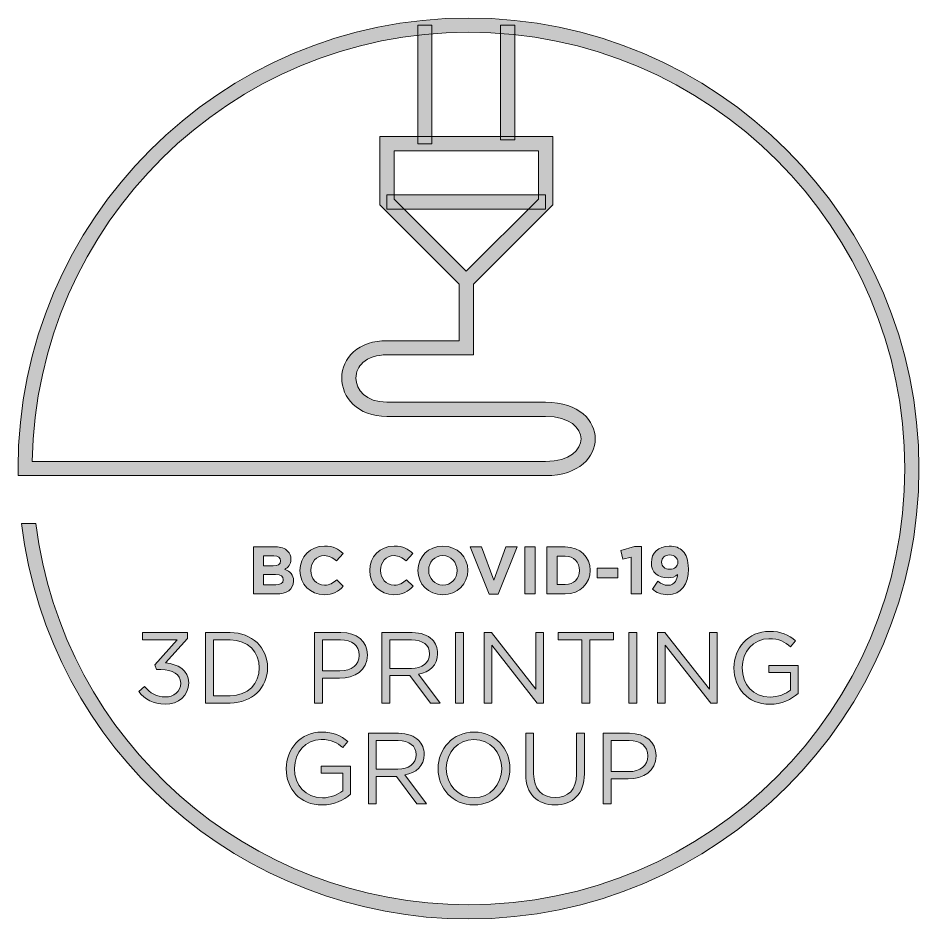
# Model space of a CAD drawing. Extents: x 15 to 118, y -185 to -16.
# Drawn here: x 15.1 to 83.9, y -184.9 to -116.1 of the extents above; entities that cross this region are included whole.
import ezdxf

# ---------------------------------------------------------------- set-up
doc = ezdxf.new("R2010")
doc.units = 0
doc.header["$MEASUREMENT"] = 0
doc.layers.add('Layer 1', color=7, linetype='Continuous')

# ---------------------------------------------------------------- blocks, each defined once
blk = doc.blocks.new('block 10')
at = {"layer": 'Layer 1', "true_color": 0x0e568c}
h = blk.add_hatch(color=146, dxfattribs=at)
h.dxf.hatch_style = 2
edge = h.paths.add_edge_path()
edge.add_spline(control_points=[(33.095, -156.486), (33.095, -156.486), (34.76, -156.486), (34.76, -156.486), (35.17, -156.486), (35.493, -156.598), (35.697, -156.803), (35.861, -156.967), (35.943, -157.167), (35.943, -157.412), (35.943, -157.412), (35.943, -157.423), (35.943, -157.423), (35.943, -157.828), (35.728, -158.053), (35.472, -158.197), (35.887, -158.355), (36.143, -158.596), (36.143, -159.078), (36.143, -159.078), (36.143, -159.088), (36.143, -159.088), (36.143, -159.744), (35.611, -160.072), (34.801, -160.072), (34.801, -160.072), (33.095, -160.072), (33.095, -160.072), (33.095, -160.072), (33.095, -156.486), (33.095, -156.486)], knot_values=[0, 0, 0, 0, 1, 1, 1, 2, 2, 2, 3, 3, 3, 4, 4, 4, 5, 5, 5, 6, 6, 6, 7, 7, 7, 8, 8, 8, 9, 9, 9, 10, 10, 10, 10], degree=3, periodic=1)
edge = h.paths.add_edge_path()
edge.add_spline(control_points=[(35.16, -157.546), (35.16, -157.31), (34.975, -157.177), (34.642, -157.177), (34.642, -157.177), (33.863, -157.177), (33.863, -157.177), (33.863, -157.177), (33.863, -157.936), (33.863, -157.936), (33.863, -157.936), (34.591, -157.936), (34.591, -157.936), (34.939, -157.936), (35.16, -157.822), (35.16, -157.556), (35.16, -157.556), (35.16, -157.546), (35.16, -157.546)], knot_values=[0, 0, 0, 0, 1, 1, 1, 2, 2, 2, 3, 3, 3, 4, 4, 4, 5, 5, 5, 6, 6, 6, 6], degree=3, periodic=1)
edge = h.paths.add_edge_path()
edge.add_spline(control_points=[(34.775, -158.591), (34.775, -158.591), (33.863, -158.591), (33.863, -158.591), (33.863, -158.591), (33.863, -159.38), (33.863, -159.38), (33.863, -159.38), (34.801, -159.38), (34.801, -159.38), (35.149, -159.38), (35.359, -159.257), (35.359, -158.991), (35.359, -158.991), (35.359, -158.981), (35.359, -158.981), (35.359, -158.74), (35.18, -158.591), (34.775, -158.591)], knot_values=[0, 0, 0, 0, 1, 1, 1, 2, 2, 2, 3, 3, 3, 4, 4, 4, 5, 5, 5, 6, 6, 6, 6], degree=3, periodic=1)
h = blk.add_hatch(color=146, dxfattribs=at)
h.dxf.hatch_style = 2
edge = h.paths.add_edge_path()
edge.add_spline(control_points=[(36.637, -158.289), (36.637, -158.289), (36.637, -158.278), (36.637, -158.278), (36.637, -157.259), (37.405, -156.424), (38.507, -156.424), (39.183, -156.424), (39.588, -156.65), (39.921, -156.978), (39.921, -156.978), (39.419, -157.556), (39.419, -157.556), (39.142, -157.305), (38.861, -157.152), (38.502, -157.152), (37.897, -157.152), (37.462, -157.653), (37.462, -158.268), (37.462, -158.268), (37.462, -158.278), (37.462, -158.278), (37.462, -158.894), (37.887, -159.405), (38.502, -159.405), (38.912, -159.405), (39.163, -159.241), (39.444, -158.986), (39.444, -158.986), (39.946, -159.493), (39.946, -159.493), (39.578, -159.887), (39.168, -160.133), (38.476, -160.133), (37.421, -160.133), (36.637, -159.318), (36.637, -158.289)], knot_values=[0, 0, 0, 0, 1, 1, 1, 2, 2, 2, 3, 3, 3, 4, 4, 4, 5, 5, 5, 6, 6, 6, 7, 7, 7, 8, 8, 8, 9, 9, 9, 10, 10, 10, 11, 11, 11, 12, 12, 12, 12], degree=3, periodic=1)
h = blk.add_hatch(color=146, dxfattribs=at)
h.dxf.hatch_style = 2
edge = h.paths.add_edge_path()
edge.add_spline(control_points=[(41.958, -158.289), (41.958, -158.289), (41.958, -158.278), (41.958, -158.278), (41.958, -157.259), (42.726, -156.424), (43.828, -156.424), (44.504, -156.424), (44.908, -156.65), (45.241, -156.978), (45.241, -156.978), (44.74, -157.556), (44.74, -157.556), (44.463, -157.305), (44.181, -157.152), (43.822, -157.152), (43.218, -157.152), (42.782, -157.653), (42.782, -158.268), (42.782, -158.268), (42.782, -158.278), (42.782, -158.278), (42.782, -158.894), (43.207, -159.405), (43.822, -159.405), (44.232, -159.405), (44.483, -159.241), (44.765, -158.986), (44.765, -158.986), (45.267, -159.493), (45.267, -159.493), (44.898, -159.887), (44.488, -160.133), (43.797, -160.133), (42.741, -160.133), (41.958, -159.318), (41.958, -158.289)], knot_values=[0, 0, 0, 0, 1, 1, 1, 2, 2, 2, 3, 3, 3, 4, 4, 4, 5, 5, 5, 6, 6, 6, 7, 7, 7, 8, 8, 8, 9, 9, 9, 10, 10, 10, 11, 11, 11, 12, 12, 12, 12], degree=3, periodic=1)
h = blk.add_hatch(color=146, dxfattribs=at)
h.dxf.hatch_style = 2
edge = h.paths.add_edge_path()
edge.add_spline(control_points=[(45.638, -158.289), (45.638, -158.289), (45.638, -158.278), (45.638, -158.278), (45.638, -157.259), (46.442, -156.424), (47.549, -156.424), (48.656, -156.424), (49.45, -157.249), (49.45, -158.268), (49.45, -158.268), (49.45, -158.278), (49.45, -158.278), (49.45, -159.298), (48.645, -160.133), (47.539, -160.133), (46.432, -160.133), (45.638, -159.308), (45.638, -158.289)], knot_values=[0, 0, 0, 0, 1, 1, 1, 2, 2, 2, 3, 3, 3, 4, 4, 4, 5, 5, 5, 6, 6, 6, 6], degree=3, periodic=1)
edge = h.paths.add_edge_path()
edge.add_spline(control_points=[(48.625, -158.289), (48.625, -158.289), (48.625, -158.278), (48.625, -158.278), (48.625, -157.664), (48.174, -157.152), (47.539, -157.152), (46.903, -157.152), (46.463, -157.653), (46.463, -158.268), (46.463, -158.268), (46.463, -158.278), (46.463, -158.278), (46.463, -158.894), (46.914, -159.405), (47.549, -159.405), (48.184, -159.405), (48.625, -158.904), (48.625, -158.289)], knot_values=[0, 0, 0, 0, 1, 1, 1, 2, 2, 2, 3, 3, 3, 4, 4, 4, 5, 5, 5, 6, 6, 6, 6], degree=3, periodic=1)
h = blk.add_hatch(color=146, dxfattribs=at)
h.dxf.hatch_style = 2
h.paths.add_polyline_path([(49.616, -156.486), (50.487, -156.486), (51.424, -159.011), (52.362, -156.486), (53.212, -156.486), (51.762, -160.097), (51.066, -160.097)])
h = blk.add_hatch(color=146, dxfattribs=at)
h.dxf.hatch_style = 2
h.paths.add_polyline_path([(53.803, -156.486), (54.592, -156.486), (54.592, -160.072), (53.803, -160.072)])
h = blk.add_hatch(color=146, dxfattribs=at)
h.dxf.hatch_style = 2
edge = h.paths.add_edge_path()
edge.add_spline(control_points=[(55.49, -156.486), (55.49, -156.486), (56.889, -156.486), (56.889, -156.486), (58.015, -156.486), (58.794, -157.259), (58.794, -158.268), (58.794, -158.268), (58.794, -158.278), (58.794, -158.278), (58.794, -159.288), (58.015, -160.072), (56.889, -160.072), (56.889, -160.072), (55.49, -160.072), (55.49, -160.072), (55.49, -160.072), (55.49, -156.486), (55.49, -156.486)], knot_values=[0, 0, 0, 0, 1, 1, 1, 2, 2, 2, 3, 3, 3, 4, 4, 4, 5, 5, 5, 6, 6, 6, 6], degree=3, periodic=1)
edge = h.paths.add_edge_path()
edge.add_spline(control_points=[(56.279, -157.198), (56.279, -157.198), (56.279, -159.36), (56.279, -159.36), (56.279, -159.36), (56.889, -159.36), (56.889, -159.36), (57.534, -159.36), (57.97, -158.924), (57.97, -158.289), (57.97, -158.289), (57.97, -158.278), (57.97, -158.278), (57.97, -157.643), (57.534, -157.198), (56.889, -157.198), (56.889, -157.198), (56.279, -157.198), (56.279, -157.198)], knot_values=[0, 0, 0, 0, 1, 1, 1, 2, 2, 2, 3, 3, 3, 4, 4, 4, 5, 5, 5, 6, 6, 6, 6], degree=3, periodic=1)
h = blk.add_hatch(color=146, dxfattribs=at)
h.dxf.hatch_style = 2
h.paths.add_polyline_path([(61.918, -157.259), (61.292, -157.412), (61.128, -156.767), (62.158, -156.46), (62.696, -156.46), (62.696, -160.072), (61.918, -160.072)])
h = blk.add_hatch(color=146, dxfattribs=at)
h.dxf.hatch_style = 2
edge = h.paths.add_edge_path()
edge.add_spline(control_points=[(65.464, -158.601), (65.28, -158.755), (65.044, -158.847), (64.736, -158.847), (63.958, -158.847), (63.456, -158.417), (63.456, -157.69), (63.456, -157.69), (63.456, -157.679), (63.456, -157.679), (63.456, -156.957), (64.014, -156.424), (64.823, -156.424), (65.305, -156.424), (65.587, -156.542), (65.858, -156.814), (66.115, -157.07), (66.284, -157.459), (66.284, -158.166), (66.284, -158.166), (66.284, -158.176), (66.284, -158.176), (66.284, -159.339), (65.735, -160.133), (64.716, -160.133), (64.193, -160.133), (63.84, -159.959), (63.538, -159.708), (63.538, -159.708), (63.952, -159.109), (63.952, -159.109), (64.214, -159.318), (64.434, -159.416), (64.736, -159.416), (65.28, -159.416), (65.433, -158.909), (65.464, -158.601)], knot_values=[0, 0, 0, 0, 1, 1, 1, 2, 2, 2, 3, 3, 3, 4, 4, 4, 5, 5, 5, 6, 6, 6, 7, 7, 7, 8, 8, 8, 9, 9, 9, 10, 10, 10, 11, 11, 11, 12, 12, 12, 12], degree=3, periodic=1)
edge = h.paths.add_edge_path()
edge.add_spline(control_points=[(65.479, -157.658), (65.479, -157.658), (65.479, -157.648), (65.479, -157.648), (65.479, -157.331), (65.244, -157.1), (64.849, -157.1), (64.46, -157.1), (64.239, -157.326), (64.239, -157.643), (64.239, -157.643), (64.239, -157.653), (64.239, -157.653), (64.239, -157.971), (64.475, -158.192), (64.864, -158.192), (65.254, -158.192), (65.479, -157.966), (65.479, -157.658)], knot_values=[0, 0, 0, 0, 1, 1, 1, 2, 2, 2, 3, 3, 3, 4, 4, 4, 5, 5, 5, 6, 6, 6, 6], degree=3, periodic=1)
h = blk.add_hatch(color=146, dxfattribs=at)
h.dxf.hatch_style = 2
h.paths.add_polyline_path([(59.324, -158.11), (60.902, -158.11), (60.902, -158.857), (59.324, -158.857)])
at = {"layer": 'Layer 1', "lineweight": 0}
for points in [[(49.616, -156.486), (50.487, -156.486), (51.424, -159.011), (52.362, -156.486), (53.212, -156.486), (51.762, -160.097), (51.066, -160.097), (49.616, -156.486)], [(53.803, -156.486), (54.592, -156.486), (54.592, -160.072), (53.803, -160.072), (53.803, -156.486)], [(61.918, -157.259), (61.292, -157.412), (61.128, -156.767), (62.158, -156.46), (62.696, -156.46), (62.696, -160.072), (61.918, -160.072), (61.918, -157.259)], [(59.324, -158.11), (60.902, -158.11), (60.902, -158.857), (59.324, -158.857), (59.324, -158.11)]]:
    blk.add_lwpolyline(points, dxfattribs=at)
for points, knots in [([(33.095, -156.486), (33.095, -156.486), (34.76, -156.486), (34.76, -156.486), (35.17, -156.486), (35.493, -156.598), (35.697, -156.803), (35.861, -156.967), (35.943, -157.167), (35.943, -157.412), (35.943, -157.412), (35.943, -157.423), (35.943, -157.423), (35.943, -157.828), (35.728, -158.053), (35.472, -158.197), (35.887, -158.355), (36.143, -158.596), (36.143, -159.078), (36.143, -159.078), (36.143, -159.088), (36.143, -159.088), (36.143, -159.744), (35.611, -160.072), (34.801, -160.072), (34.801, -160.072), (33.095, -160.072), (33.095, -160.072), (33.095, -160.072), (33.095, -156.486), (33.095, -156.486)], [0, 0, 0, 0, 1, 1, 1, 2, 2, 2, 3, 3, 3, 4, 4, 4, 5, 5, 5, 6, 6, 6, 7, 7, 7, 8, 8, 8, 9, 9, 9, 10, 10, 10, 10]), ([(36.637, -158.289), (36.637, -158.289), (36.637, -158.278), (36.637, -158.278), (36.637, -157.259), (37.405, -156.424), (38.507, -156.424), (39.183, -156.424), (39.588, -156.65), (39.921, -156.978), (39.921, -156.978), (39.419, -157.556), (39.419, -157.556), (39.142, -157.305), (38.861, -157.152), (38.502, -157.152), (37.897, -157.152), (37.462, -157.653), (37.462, -158.268), (37.462, -158.268), (37.462, -158.278), (37.462, -158.278), (37.462, -158.894), (37.887, -159.405), (38.502, -159.405), (38.912, -159.405), (39.163, -159.241), (39.444, -158.986), (39.444, -158.986), (39.946, -159.493), (39.946, -159.493), (39.578, -159.887), (39.168, -160.133), (38.476, -160.133), (37.421, -160.133), (36.637, -159.318), (36.637, -158.289)], [0, 0, 0, 0, 1, 1, 1, 2, 2, 2, 3, 3, 3, 4, 4, 4, 5, 5, 5, 6, 6, 6, 7, 7, 7, 8, 8, 8, 9, 9, 9, 10, 10, 10, 11, 11, 11, 12, 12, 12, 12]), ([(41.958, -158.289), (41.958, -158.289), (41.958, -158.278), (41.958, -158.278), (41.958, -157.259), (42.726, -156.424), (43.828, -156.424), (44.504, -156.424), (44.908, -156.65), (45.241, -156.978), (45.241, -156.978), (44.74, -157.556), (44.74, -157.556), (44.463, -157.305), (44.181, -157.152), (43.822, -157.152), (43.218, -157.152), (42.782, -157.653), (42.782, -158.268), (42.782, -158.268), (42.782, -158.278), (42.782, -158.278), (42.782, -158.894), (43.207, -159.405), (43.822, -159.405), (44.232, -159.405), (44.483, -159.241), (44.765, -158.986), (44.765, -158.986), (45.267, -159.493), (45.267, -159.493), (44.898, -159.887), (44.488, -160.133), (43.797, -160.133), (42.741, -160.133), (41.958, -159.318), (41.958, -158.289)], [0, 0, 0, 0, 1, 1, 1, 2, 2, 2, 3, 3, 3, 4, 4, 4, 5, 5, 5, 6, 6, 6, 7, 7, 7, 8, 8, 8, 9, 9, 9, 10, 10, 10, 11, 11, 11, 12, 12, 12, 12]), ([(45.638, -158.289), (45.638, -158.289), (45.638, -158.278), (45.638, -158.278), (45.638, -157.259), (46.442, -156.424), (47.549, -156.424), (48.656, -156.424), (49.45, -157.249), (49.45, -158.268), (49.45, -158.268), (49.45, -158.278), (49.45, -158.278), (49.45, -159.298), (48.645, -160.133), (47.539, -160.133), (46.432, -160.133), (45.638, -159.308), (45.638, -158.289)], [0, 0, 0, 0, 1, 1, 1, 2, 2, 2, 3, 3, 3, 4, 4, 4, 5, 5, 5, 6, 6, 6, 6]), ([(55.49, -156.486), (55.49, -156.486), (56.889, -156.486), (56.889, -156.486), (58.015, -156.486), (58.794, -157.259), (58.794, -158.268), (58.794, -158.268), (58.794, -158.278), (58.794, -158.278), (58.794, -159.288), (58.015, -160.072), (56.889, -160.072), (56.889, -160.072), (55.49, -160.072), (55.49, -160.072), (55.49, -160.072), (55.49, -156.486), (55.49, -156.486)], [0, 0, 0, 0, 1, 1, 1, 2, 2, 2, 3, 3, 3, 4, 4, 4, 5, 5, 5, 6, 6, 6, 6]), ([(65.464, -158.601), (65.28, -158.755), (65.044, -158.847), (64.736, -158.847), (63.958, -158.847), (63.456, -158.417), (63.456, -157.69), (63.456, -157.69), (63.456, -157.679), (63.456, -157.679), (63.456, -156.957), (64.014, -156.424), (64.823, -156.424), (65.305, -156.424), (65.587, -156.542), (65.858, -156.814), (66.115, -157.07), (66.284, -157.459), (66.284, -158.166), (66.284, -158.166), (66.284, -158.176), (66.284, -158.176), (66.284, -159.339), (65.735, -160.133), (64.716, -160.133), (64.193, -160.133), (63.84, -159.959), (63.538, -159.708), (63.538, -159.708), (63.952, -159.109), (63.952, -159.109), (64.214, -159.318), (64.434, -159.416), (64.736, -159.416), (65.28, -159.416), (65.433, -158.909), (65.464, -158.601)], [0, 0, 0, 0, 1, 1, 1, 2, 2, 2, 3, 3, 3, 4, 4, 4, 5, 5, 5, 6, 6, 6, 7, 7, 7, 8, 8, 8, 9, 9, 9, 10, 10, 10, 11, 11, 11, 12, 12, 12, 12]), ([(35.16, -157.546), (35.16, -157.31), (34.975, -157.177), (34.642, -157.177), (34.642, -157.177), (33.863, -157.177), (33.863, -157.177), (33.863, -157.177), (33.863, -157.936), (33.863, -157.936), (33.863, -157.936), (34.591, -157.936), (34.591, -157.936), (34.939, -157.936), (35.16, -157.822), (35.16, -157.556), (35.16, -157.556), (35.16, -157.546), (35.16, -157.546)], [0, 0, 0, 0, 1, 1, 1, 2, 2, 2, 3, 3, 3, 4, 4, 4, 5, 5, 5, 6, 6, 6, 6]), ([(48.625, -158.289), (48.625, -158.289), (48.625, -158.278), (48.625, -158.278), (48.625, -157.664), (48.174, -157.152), (47.539, -157.152), (46.903, -157.152), (46.463, -157.653), (46.463, -158.268), (46.463, -158.268), (46.463, -158.278), (46.463, -158.278), (46.463, -158.894), (46.914, -159.405), (47.549, -159.405), (48.184, -159.405), (48.625, -158.904), (48.625, -158.289)], [0, 0, 0, 0, 1, 1, 1, 2, 2, 2, 3, 3, 3, 4, 4, 4, 5, 5, 5, 6, 6, 6, 6]), ([(56.279, -157.198), (56.279, -157.198), (56.279, -159.36), (56.279, -159.36), (56.279, -159.36), (56.889, -159.36), (56.889, -159.36), (57.534, -159.36), (57.97, -158.924), (57.97, -158.289), (57.97, -158.289), (57.97, -158.278), (57.97, -158.278), (57.97, -157.643), (57.534, -157.198), (56.889, -157.198), (56.889, -157.198), (56.279, -157.198), (56.279, -157.198)], [0, 0, 0, 0, 1, 1, 1, 2, 2, 2, 3, 3, 3, 4, 4, 4, 5, 5, 5, 6, 6, 6, 6]), ([(65.479, -157.658), (65.479, -157.658), (65.479, -157.648), (65.479, -157.648), (65.479, -157.331), (65.244, -157.1), (64.849, -157.1), (64.46, -157.1), (64.239, -157.326), (64.239, -157.643), (64.239, -157.643), (64.239, -157.653), (64.239, -157.653), (64.239, -157.971), (64.475, -158.192), (64.864, -158.192), (65.254, -158.192), (65.479, -157.966), (65.479, -157.658)], [0, 0, 0, 0, 1, 1, 1, 2, 2, 2, 3, 3, 3, 4, 4, 4, 5, 5, 5, 6, 6, 6, 6]), ([(34.775, -158.591), (34.775, -158.591), (33.863, -158.591), (33.863, -158.591), (33.863, -158.591), (33.863, -159.38), (33.863, -159.38), (33.863, -159.38), (34.801, -159.38), (34.801, -159.38), (35.149, -159.38), (35.359, -159.257), (35.359, -158.991), (35.359, -158.991), (35.359, -158.981), (35.359, -158.981), (35.359, -158.74), (35.18, -158.591), (34.775, -158.591)], [0, 0, 0, 0, 1, 1, 1, 2, 2, 2, 3, 3, 3, 4, 4, 4, 5, 5, 5, 6, 6, 6, 6])]:
    blk.add_open_spline(points, degree=3, knots=knots, dxfattribs=at)
blk = doc.blocks.new('block 12')
at = {"layer": 'Layer 1', "true_color": 0x287eb2}
h = blk.add_hatch(color=137, dxfattribs=at)
h.dxf.hatch_style = 2
edge = h.paths.add_edge_path()
edge.add_spline(control_points=[(35.589, -173.416), (35.589, -173.416), (35.589, -173.4), (35.589, -173.4), (35.589, -171.925), (36.672, -170.619), (38.286, -170.619), (39.193, -170.619), (39.754, -170.88), (40.292, -171.334), (40.292, -171.334), (39.9, -171.795), (39.9, -171.795), (39.485, -171.433), (39.024, -171.18), (38.263, -171.18), (37.072, -171.18), (36.219, -172.186), (36.219, -173.385), (36.219, -173.385), (36.219, -173.4), (36.219, -173.4), (36.219, -174.684), (37.041, -175.637), (38.347, -175.637), (38.962, -175.637), (39.531, -175.398), (39.9, -175.099), (39.9, -175.099), (39.9, -173.762), (39.9, -173.762), (39.9, -173.762), (38.263, -173.762), (38.263, -173.762), (38.263, -173.762), (38.263, -173.216), (38.263, -173.216), (38.263, -173.216), (40.484, -173.216), (40.484, -173.216), (40.484, -173.216), (40.484, -175.36), (40.484, -175.36), (39.984, -175.806), (39.231, -176.182), (38.325, -176.182), (36.634, -176.182), (35.589, -174.953), (35.589, -173.416)], knot_values=[0, 0, 0, 0, 1, 1, 1, 2, 2, 2, 3, 3, 3, 4, 4, 4, 5, 5, 5, 6, 6, 6, 7, 7, 7, 8, 8, 8, 9, 9, 9, 10, 10, 10, 11, 11, 11, 12, 12, 12, 13, 13, 13, 14, 14, 14, 15, 15, 15, 16, 16, 16, 16], degree=3, periodic=1)
h = blk.add_hatch(color=137, dxfattribs=at)
h.dxf.hatch_style = 2
edge = h.paths.add_edge_path()
edge.add_spline(control_points=[(41.855, -170.711), (41.855, -170.711), (44.168, -170.711), (44.168, -170.711), (44.829, -170.711), (45.359, -170.911), (45.697, -171.249), (45.958, -171.51), (46.112, -171.887), (46.112, -172.309), (46.112, -172.309), (46.112, -172.325), (46.112, -172.325), (46.112, -173.216), (45.497, -173.739), (44.652, -173.892), (44.652, -173.892), (46.304, -176.09), (46.304, -176.09), (46.304, -176.09), (45.559, -176.09), (45.559, -176.09), (45.559, -176.09), (43.999, -174), (43.999, -174), (43.999, -174), (42.462, -174), (42.462, -174), (42.462, -174), (42.462, -176.09), (42.462, -176.09), (42.462, -176.09), (41.855, -176.09), (41.855, -176.09), (41.855, -176.09), (41.855, -170.711), (41.855, -170.711)], knot_values=[0, 0, 0, 0, 1, 1, 1, 2, 2, 2, 3, 3, 3, 4, 4, 4, 5, 5, 5, 6, 6, 6, 7, 7, 7, 8, 8, 8, 9, 9, 9, 10, 10, 10, 11, 11, 11, 12, 12, 12, 12], degree=3, periodic=1)
edge = h.paths.add_edge_path()
edge.add_spline(control_points=[(44.114, -173.454), (44.921, -173.454), (45.497, -173.039), (45.497, -172.348), (45.497, -172.348), (45.497, -172.332), (45.497, -172.332), (45.497, -171.671), (44.99, -171.272), (44.122, -171.272), (44.122, -171.272), (42.462, -171.272), (42.462, -171.272), (42.462, -171.272), (42.462, -173.454), (42.462, -173.454), (42.462, -173.454), (44.114, -173.454), (44.114, -173.454)], knot_values=[0, 0, 0, 0, 1, 1, 1, 2, 2, 2, 3, 3, 3, 4, 4, 4, 5, 5, 5, 6, 6, 6, 6], degree=3, periodic=1)
h = blk.add_hatch(color=137, dxfattribs=at)
h.dxf.hatch_style = 2
edge = h.paths.add_edge_path()
edge.add_spline(control_points=[(47.176, -173.416), (47.176, -173.416), (47.176, -173.4), (47.176, -173.4), (47.176, -171.917), (48.29, -170.619), (49.927, -170.619), (51.564, -170.619), (52.663, -171.902), (52.663, -173.385), (52.663, -173.385), (52.663, -173.4), (52.663, -173.4), (52.663, -174.884), (51.548, -176.182), (49.912, -176.182), (48.275, -176.182), (47.176, -174.899), (47.176, -173.416)], knot_values=[0, 0, 0, 0, 1, 1, 1, 2, 2, 2, 3, 3, 3, 4, 4, 4, 5, 5, 5, 6, 6, 6, 6], degree=3, periodic=1)
edge = h.paths.add_edge_path()
edge.add_spline(control_points=[(52.033, -173.416), (52.033, -173.416), (52.033, -173.4), (52.033, -173.4), (52.033, -172.179), (51.141, -171.18), (49.912, -171.18), (48.682, -171.18), (47.806, -172.163), (47.806, -173.385), (47.806, -173.385), (47.806, -173.4), (47.806, -173.4), (47.806, -174.622), (48.698, -175.622), (49.927, -175.622), (51.157, -175.622), (52.033, -174.638), (52.033, -173.416)], knot_values=[0, 0, 0, 0, 1, 1, 1, 2, 2, 2, 3, 3, 3, 4, 4, 4, 5, 5, 5, 6, 6, 6, 6], degree=3, periodic=1)
h = blk.add_hatch(color=137, dxfattribs=at)
h.dxf.hatch_style = 2
edge = h.paths.add_edge_path()
edge.add_spline(control_points=[(53.865, -173.838), (53.865, -173.838), (53.865, -170.711), (53.865, -170.711), (53.865, -170.711), (54.472, -170.711), (54.472, -170.711), (54.472, -170.711), (54.472, -173.8), (54.472, -173.8), (54.472, -174.96), (55.087, -175.614), (56.116, -175.614), (57.108, -175.614), (57.738, -175.014), (57.738, -173.838), (57.738, -173.838), (57.738, -170.711), (57.738, -170.711), (57.738, -170.711), (58.345, -170.711), (58.345, -170.711), (58.345, -170.711), (58.345, -173.793), (58.345, -173.793), (58.345, -175.36), (57.446, -176.175), (56.101, -176.175), (54.772, -176.175), (53.865, -175.36), (53.865, -173.838)], knot_values=[0, 0, 0, 0, 1, 1, 1, 2, 2, 2, 3, 3, 3, 4, 4, 4, 5, 5, 5, 6, 6, 6, 7, 7, 7, 8, 8, 8, 9, 9, 9, 10, 10, 10, 10], degree=3, periodic=1)
h = blk.add_hatch(color=137, dxfattribs=at)
h.dxf.hatch_style = 2
edge = h.paths.add_edge_path()
edge.add_spline(control_points=[(59.785, -170.711), (59.785, -170.711), (61.799, -170.711), (61.799, -170.711), (63.013, -170.711), (63.812, -171.357), (63.812, -172.417), (63.812, -172.417), (63.812, -172.432), (63.812, -172.432), (63.812, -173.592), (62.844, -174.192), (61.699, -174.192), (61.699, -174.192), (60.392, -174.192), (60.392, -174.192), (60.392, -174.192), (60.392, -176.09), (60.392, -176.09), (60.392, -176.09), (59.785, -176.09), (59.785, -176.09), (59.785, -176.09), (59.785, -170.711), (59.785, -170.711)], knot_values=[0, 0, 0, 0, 1, 1, 1, 2, 2, 2, 3, 3, 3, 4, 4, 4, 5, 5, 5, 6, 6, 6, 7, 7, 7, 8, 8, 8, 8], degree=3, periodic=1)
edge = h.paths.add_edge_path()
edge.add_spline(control_points=[(61.722, -173.639), (62.613, -173.639), (63.197, -173.163), (63.197, -172.456), (63.197, -172.456), (63.197, -172.44), (63.197, -172.44), (63.197, -171.671), (62.621, -171.272), (61.753, -171.272), (61.753, -171.272), (60.392, -171.272), (60.392, -171.272), (60.392, -171.272), (60.392, -173.639), (60.392, -173.639), (60.392, -173.639), (61.722, -173.639), (61.722, -173.639)], knot_values=[0, 0, 0, 0, 1, 1, 1, 2, 2, 2, 3, 3, 3, 4, 4, 4, 5, 5, 5, 6, 6, 6, 6], degree=3, periodic=1)
at = {"layer": 'Layer 1', "lineweight": 0}
for points, knots in [([(35.589, -173.416), (35.589, -173.416), (35.589, -173.4), (35.589, -173.4), (35.589, -171.925), (36.672, -170.619), (38.286, -170.619), (39.193, -170.619), (39.754, -170.88), (40.292, -171.334), (40.292, -171.334), (39.9, -171.795), (39.9, -171.795), (39.485, -171.433), (39.024, -171.18), (38.263, -171.18), (37.072, -171.18), (36.219, -172.186), (36.219, -173.385), (36.219, -173.385), (36.219, -173.4), (36.219, -173.4), (36.219, -174.684), (37.041, -175.637), (38.347, -175.637), (38.962, -175.637), (39.531, -175.398), (39.9, -175.099), (39.9, -175.099), (39.9, -173.762), (39.9, -173.762), (39.9, -173.762), (38.263, -173.762), (38.263, -173.762), (38.263, -173.762), (38.263, -173.216), (38.263, -173.216), (38.263, -173.216), (40.484, -173.216), (40.484, -173.216), (40.484, -173.216), (40.484, -175.36), (40.484, -175.36), (39.984, -175.806), (39.231, -176.182), (38.325, -176.182), (36.634, -176.182), (35.589, -174.953), (35.589, -173.416)], [0, 0, 0, 0, 1, 1, 1, 2, 2, 2, 3, 3, 3, 4, 4, 4, 5, 5, 5, 6, 6, 6, 7, 7, 7, 8, 8, 8, 9, 9, 9, 10, 10, 10, 11, 11, 11, 12, 12, 12, 13, 13, 13, 14, 14, 14, 15, 15, 15, 16, 16, 16, 16]), ([(41.855, -170.711), (41.855, -170.711), (44.168, -170.711), (44.168, -170.711), (44.829, -170.711), (45.359, -170.911), (45.697, -171.249), (45.958, -171.51), (46.112, -171.887), (46.112, -172.309), (46.112, -172.309), (46.112, -172.325), (46.112, -172.325), (46.112, -173.216), (45.497, -173.739), (44.652, -173.892), (44.652, -173.892), (46.304, -176.09), (46.304, -176.09), (46.304, -176.09), (45.559, -176.09), (45.559, -176.09), (45.559, -176.09), (43.999, -174), (43.999, -174), (43.999, -174), (42.462, -174), (42.462, -174), (42.462, -174), (42.462, -176.09), (42.462, -176.09), (42.462, -176.09), (41.855, -176.09), (41.855, -176.09), (41.855, -176.09), (41.855, -170.711), (41.855, -170.711)], [0, 0, 0, 0, 1, 1, 1, 2, 2, 2, 3, 3, 3, 4, 4, 4, 5, 5, 5, 6, 6, 6, 7, 7, 7, 8, 8, 8, 9, 9, 9, 10, 10, 10, 11, 11, 11, 12, 12, 12, 12]), ([(47.176, -173.416), (47.176, -173.416), (47.176, -173.4), (47.176, -173.4), (47.176, -171.917), (48.29, -170.619), (49.927, -170.619), (51.564, -170.619), (52.663, -171.902), (52.663, -173.385), (52.663, -173.385), (52.663, -173.4), (52.663, -173.4), (52.663, -174.884), (51.548, -176.182), (49.912, -176.182), (48.275, -176.182), (47.176, -174.899), (47.176, -173.416)], [0, 0, 0, 0, 1, 1, 1, 2, 2, 2, 3, 3, 3, 4, 4, 4, 5, 5, 5, 6, 6, 6, 6]), ([(52.033, -173.416), (52.033, -173.416), (52.033, -173.4), (52.033, -173.4), (52.033, -172.179), (51.141, -171.18), (49.912, -171.18), (48.682, -171.18), (47.806, -172.163), (47.806, -173.385), (47.806, -173.385), (47.806, -173.4), (47.806, -173.4), (47.806, -174.622), (48.698, -175.622), (49.927, -175.622), (51.157, -175.622), (52.033, -174.638), (52.033, -173.416)], [0, 0, 0, 0, 1, 1, 1, 2, 2, 2, 3, 3, 3, 4, 4, 4, 5, 5, 5, 6, 6, 6, 6]), ([(53.865, -173.838), (53.865, -173.838), (53.865, -170.711), (53.865, -170.711), (53.865, -170.711), (54.472, -170.711), (54.472, -170.711), (54.472, -170.711), (54.472, -173.8), (54.472, -173.8), (54.472, -174.96), (55.087, -175.614), (56.116, -175.614), (57.108, -175.614), (57.738, -175.014), (57.738, -173.838), (57.738, -173.838), (57.738, -170.711), (57.738, -170.711), (57.738, -170.711), (58.345, -170.711), (58.345, -170.711), (58.345, -170.711), (58.345, -173.793), (58.345, -173.793), (58.345, -175.36), (57.446, -176.175), (56.101, -176.175), (54.772, -176.175), (53.865, -175.36), (53.865, -173.838)], [0, 0, 0, 0, 1, 1, 1, 2, 2, 2, 3, 3, 3, 4, 4, 4, 5, 5, 5, 6, 6, 6, 7, 7, 7, 8, 8, 8, 9, 9, 9, 10, 10, 10, 10]), ([(59.785, -170.711), (59.785, -170.711), (61.799, -170.711), (61.799, -170.711), (63.013, -170.711), (63.812, -171.357), (63.812, -172.417), (63.812, -172.417), (63.812, -172.432), (63.812, -172.432), (63.812, -173.592), (62.844, -174.192), (61.699, -174.192), (61.699, -174.192), (60.392, -174.192), (60.392, -174.192), (60.392, -174.192), (60.392, -176.09), (60.392, -176.09), (60.392, -176.09), (59.785, -176.09), (59.785, -176.09), (59.785, -176.09), (59.785, -170.711), (59.785, -170.711)], [0, 0, 0, 0, 1, 1, 1, 2, 2, 2, 3, 3, 3, 4, 4, 4, 5, 5, 5, 6, 6, 6, 7, 7, 7, 8, 8, 8, 8]), ([(44.114, -173.454), (44.921, -173.454), (45.497, -173.039), (45.497, -172.348), (45.497, -172.348), (45.497, -172.332), (45.497, -172.332), (45.497, -171.671), (44.99, -171.272), (44.122, -171.272), (44.122, -171.272), (42.462, -171.272), (42.462, -171.272), (42.462, -171.272), (42.462, -173.454), (42.462, -173.454), (42.462, -173.454), (44.114, -173.454), (44.114, -173.454)], [0, 0, 0, 0, 1, 1, 1, 2, 2, 2, 3, 3, 3, 4, 4, 4, 5, 5, 5, 6, 6, 6, 6]), ([(61.722, -173.639), (62.613, -173.639), (63.197, -173.163), (63.197, -172.456), (63.197, -172.456), (63.197, -172.44), (63.197, -172.44), (63.197, -171.671), (62.621, -171.272), (61.753, -171.272), (61.753, -171.272), (60.392, -171.272), (60.392, -171.272), (60.392, -171.272), (60.392, -173.639), (60.392, -173.639), (60.392, -173.639), (61.722, -173.639), (61.722, -173.639)], [0, 0, 0, 0, 1, 1, 1, 2, 2, 2, 3, 3, 3, 4, 4, 4, 5, 5, 5, 6, 6, 6, 6])]:
    blk.add_open_spline(points, degree=3, knots=knots, dxfattribs=at)
blk = doc.blocks.new('block 11')
at = {"layer": 'Layer 1', "true_color": 0x287eb2}
h = blk.add_hatch(color=137, dxfattribs=at)
h.dxf.hatch_style = 2
edge = h.paths.add_edge_path()
edge.add_spline(control_points=[(69.761, -165.727), (69.761, -165.727), (69.761, -165.711), (69.761, -165.711), (69.761, -164.236), (70.845, -162.93), (72.459, -162.93), (73.365, -162.93), (73.926, -163.191), (74.465, -163.645), (74.465, -163.645), (74.073, -164.106), (74.073, -164.106), (73.657, -163.744), (73.197, -163.491), (72.436, -163.491), (71.245, -163.491), (70.391, -164.498), (70.391, -165.696), (70.391, -165.696), (70.391, -165.711), (70.391, -165.711), (70.391, -166.995), (71.214, -167.948), (72.52, -167.948), (73.135, -167.948), (73.704, -167.709), (74.073, -167.41), (74.073, -167.41), (74.073, -166.073), (74.073, -166.073), (74.073, -166.073), (72.436, -166.073), (72.436, -166.073), (72.436, -166.073), (72.436, -165.527), (72.436, -165.527), (72.436, -165.527), (74.657, -165.527), (74.657, -165.527), (74.657, -165.527), (74.657, -167.671), (74.657, -167.671), (74.157, -168.117), (73.404, -168.493), (72.497, -168.493), (70.807, -168.493), (69.761, -167.264), (69.761, -165.727)], knot_values=[0, 0, 0, 0, 1, 1, 1, 2, 2, 2, 3, 3, 3, 4, 4, 4, 5, 5, 5, 6, 6, 6, 7, 7, 7, 8, 8, 8, 9, 9, 9, 10, 10, 10, 11, 11, 11, 12, 12, 12, 13, 13, 13, 14, 14, 14, 15, 15, 15, 16, 16, 16, 16], degree=3, periodic=1)
h = blk.add_hatch(color=137, dxfattribs=at)
h.dxf.hatch_style = 2
edge = h.paths.add_edge_path()
edge.add_spline(control_points=[(24.344, -167.533), (24.344, -167.533), (24.782, -167.141), (24.782, -167.141), (25.197, -167.648), (25.696, -167.94), (26.357, -167.94), (27.01, -167.94), (27.533, -167.525), (27.533, -166.895), (27.533, -166.895), (27.533, -166.88), (27.533, -166.88), (27.533, -166.211), (26.91, -165.842), (26.027, -165.842), (26.027, -165.842), (25.681, -165.842), (25.681, -165.842), (25.681, -165.842), (25.558, -165.481), (25.558, -165.481), (25.558, -165.481), (27.256, -163.568), (27.256, -163.568), (27.256, -163.568), (24.628, -163.568), (24.628, -163.568), (24.628, -163.568), (24.628, -163.022), (24.628, -163.022), (24.628, -163.022), (28.063, -163.022), (28.063, -163.022), (28.063, -163.022), (28.063, -163.468), (28.063, -163.468), (28.063, -163.468), (26.373, -165.343), (26.373, -165.343), (27.31, -165.42), (28.148, -165.873), (28.148, -166.857), (28.148, -166.857), (28.148, -166.872), (28.148, -166.872), (28.148, -167.833), (27.348, -168.493), (26.349, -168.493), (25.45, -168.493), (24.782, -168.102), (24.344, -167.533)], knot_values=[0, 0, 0, 0, 1, 1, 1, 2, 2, 2, 3, 3, 3, 4, 4, 4, 5, 5, 5, 6, 6, 6, 7, 7, 7, 8, 8, 8, 9, 9, 9, 10, 10, 10, 11, 11, 11, 12, 12, 12, 13, 13, 13, 14, 14, 14, 15, 15, 15, 16, 16, 16, 17, 17, 17, 17], degree=3, periodic=1)
h = blk.add_hatch(color=137, dxfattribs=at)
h.dxf.hatch_style = 2
edge = h.paths.add_edge_path()
edge.add_spline(control_points=[(29.434, -163.022), (29.434, -163.022), (31.301, -163.022), (31.301, -163.022), (32.992, -163.022), (34.16, -164.182), (34.16, -165.696), (34.16, -165.696), (34.16, -165.711), (34.16, -165.711), (34.16, -167.226), (32.992, -168.401), (31.301, -168.401), (31.301, -168.401), (29.434, -168.401), (29.434, -168.401), (29.434, -168.401), (29.434, -163.022), (29.434, -163.022)], knot_values=[0, 0, 0, 0, 1, 1, 1, 2, 2, 2, 3, 3, 3, 4, 4, 4, 5, 5, 5, 6, 6, 6, 6], degree=3, periodic=1)
edge = h.paths.add_edge_path()
edge.add_spline(control_points=[(30.041, -163.583), (30.041, -163.583), (30.041, -167.84), (30.041, -167.84), (30.041, -167.84), (31.301, -167.84), (31.301, -167.84), (32.661, -167.84), (33.53, -166.918), (33.53, -165.727), (33.53, -165.727), (33.53, -165.711), (33.53, -165.711), (33.53, -164.521), (32.661, -163.583), (31.301, -163.583), (31.301, -163.583), (30.041, -163.583), (30.041, -163.583)], knot_values=[0, 0, 0, 0, 1, 1, 1, 2, 2, 2, 3, 3, 3, 4, 4, 4, 5, 5, 5, 6, 6, 6, 6], degree=3, periodic=1)
h = blk.add_hatch(color=137, dxfattribs=at)
h.dxf.hatch_style = 2
edge = h.paths.add_edge_path()
edge.add_spline(control_points=[(37.753, -163.022), (37.753, -163.022), (39.766, -163.022), (39.766, -163.022), (40.98, -163.022), (41.78, -163.668), (41.78, -164.728), (41.78, -164.728), (41.78, -164.743), (41.78, -164.743), (41.78, -165.904), (40.812, -166.503), (39.666, -166.503), (39.666, -166.503), (38.36, -166.503), (38.36, -166.503), (38.36, -166.503), (38.36, -168.401), (38.36, -168.401), (38.36, -168.401), (37.753, -168.401), (37.753, -168.401), (37.753, -168.401), (37.753, -163.022), (37.753, -163.022)], knot_values=[0, 0, 0, 0, 1, 1, 1, 2, 2, 2, 3, 3, 3, 4, 4, 4, 5, 5, 5, 6, 6, 6, 7, 7, 7, 8, 8, 8, 8], degree=3, periodic=1)
edge = h.paths.add_edge_path()
edge.add_spline(control_points=[(39.689, -165.95), (40.581, -165.95), (41.165, -165.474), (41.165, -164.767), (41.165, -164.767), (41.165, -164.751), (41.165, -164.751), (41.165, -163.983), (40.588, -163.583), (39.72, -163.583), (39.72, -163.583), (38.36, -163.583), (38.36, -163.583), (38.36, -163.583), (38.36, -165.95), (38.36, -165.95), (38.36, -165.95), (39.689, -165.95), (39.689, -165.95)], knot_values=[0, 0, 0, 0, 1, 1, 1, 2, 2, 2, 3, 3, 3, 4, 4, 4, 5, 5, 5, 6, 6, 6, 6], degree=3, periodic=1)
h = blk.add_hatch(color=137, dxfattribs=at)
h.dxf.hatch_style = 2
edge = h.paths.add_edge_path()
edge.add_spline(control_points=[(42.889, -163.022), (42.889, -163.022), (45.202, -163.022), (45.202, -163.022), (45.863, -163.022), (46.393, -163.222), (46.732, -163.56), (46.993, -163.821), (47.146, -164.198), (47.146, -164.62), (47.146, -164.62), (47.146, -164.636), (47.146, -164.636), (47.146, -165.527), (46.532, -166.05), (45.686, -166.203), (45.686, -166.203), (47.338, -168.401), (47.338, -168.401), (47.338, -168.401), (46.593, -168.401), (46.593, -168.401), (46.593, -168.401), (45.033, -166.311), (45.033, -166.311), (45.033, -166.311), (43.496, -166.311), (43.496, -166.311), (43.496, -166.311), (43.496, -168.401), (43.496, -168.401), (43.496, -168.401), (42.889, -168.401), (42.889, -168.401), (42.889, -168.401), (42.889, -163.022), (42.889, -163.022)], knot_values=[0, 0, 0, 0, 1, 1, 1, 2, 2, 2, 3, 3, 3, 4, 4, 4, 5, 5, 5, 6, 6, 6, 7, 7, 7, 8, 8, 8, 9, 9, 9, 10, 10, 10, 11, 11, 11, 12, 12, 12, 12], degree=3, periodic=1)
edge = h.paths.add_edge_path()
edge.add_spline(control_points=[(45.148, -165.765), (45.955, -165.765), (46.532, -165.35), (46.532, -164.659), (46.532, -164.659), (46.532, -164.643), (46.532, -164.643), (46.532, -163.983), (46.024, -163.583), (45.156, -163.583), (45.156, -163.583), (43.496, -163.583), (43.496, -163.583), (43.496, -163.583), (43.496, -165.765), (43.496, -165.765), (43.496, -165.765), (45.148, -165.765), (45.148, -165.765)], knot_values=[0, 0, 0, 0, 1, 1, 1, 2, 2, 2, 3, 3, 3, 4, 4, 4, 5, 5, 5, 6, 6, 6, 6], degree=3, periodic=1)
h = blk.add_hatch(color=137, dxfattribs=at)
h.dxf.hatch_style = 2
h.paths.add_polyline_path([(48.502, -163.022), (49.109, -163.022), (49.109, -168.401), (48.502, -168.401)])
h = blk.add_hatch(color=137, dxfattribs=at)
h.dxf.hatch_style = 2
h.paths.add_polyline_path([(50.685, -163.022), (51.254, -163.022), (54.643, -167.333), (54.643, -163.022), (55.235, -163.022), (55.235, -168.401), (54.75, -168.401), (51.277, -163.99), (51.277, -168.401), (50.685, -168.401)])
h = blk.add_hatch(color=137, dxfattribs=at)
h.dxf.hatch_style = 2
h.paths.add_polyline_path([(58.158, -163.583), (56.345, -163.583), (56.345, -163.022), (60.579, -163.022), (60.579, -163.583), (58.765, -163.583), (58.765, -168.401), (58.158, -168.401)])
h = blk.add_hatch(color=137, dxfattribs=at)
h.dxf.hatch_style = 2
h.paths.add_polyline_path([(61.742, -163.022), (62.349, -163.022), (62.349, -168.401), (61.742, -168.401)])
h = blk.add_hatch(color=137, dxfattribs=at)
h.dxf.hatch_style = 2
h.paths.add_polyline_path([(63.925, -163.022), (64.494, -163.022), (67.883, -167.333), (67.883, -163.022), (68.475, -163.022), (68.475, -168.401), (67.99, -168.401), (64.517, -163.99), (64.517, -168.401), (63.925, -168.401)])
at = {"layer": 'Layer 1', "lineweight": 0}
for points in [[(48.502, -163.022), (49.109, -163.022), (49.109, -168.401), (48.502, -168.401), (48.502, -163.022)], [(50.685, -163.022), (51.254, -163.022), (54.643, -167.333), (54.643, -163.022), (55.235, -163.022), (55.235, -168.401), (54.75, -168.401), (51.277, -163.99), (51.277, -168.401), (50.685, -168.401), (50.685, -163.022)], [(58.158, -163.583), (56.345, -163.583), (56.345, -163.022), (60.579, -163.022), (60.579, -163.583), (58.765, -163.583), (58.765, -168.401), (58.158, -168.401), (58.158, -163.583)], [(61.742, -163.022), (62.349, -163.022), (62.349, -168.401), (61.742, -168.401), (61.742, -163.022)], [(63.925, -163.022), (64.494, -163.022), (67.883, -167.333), (67.883, -163.022), (68.475, -163.022), (68.475, -168.401), (67.99, -168.401), (64.517, -163.99), (64.517, -168.401), (63.925, -168.401), (63.925, -163.022)]]:
    blk.add_lwpolyline(points, dxfattribs=at)
for points, knots in [([(69.761, -165.727), (69.761, -165.727), (69.761, -165.711), (69.761, -165.711), (69.761, -164.236), (70.845, -162.93), (72.459, -162.93), (73.365, -162.93), (73.926, -163.191), (74.465, -163.645), (74.465, -163.645), (74.073, -164.106), (74.073, -164.106), (73.657, -163.744), (73.197, -163.491), (72.436, -163.491), (71.245, -163.491), (70.391, -164.498), (70.391, -165.696), (70.391, -165.696), (70.391, -165.711), (70.391, -165.711), (70.391, -166.995), (71.214, -167.948), (72.52, -167.948), (73.135, -167.948), (73.704, -167.709), (74.073, -167.41), (74.073, -167.41), (74.073, -166.073), (74.073, -166.073), (74.073, -166.073), (72.436, -166.073), (72.436, -166.073), (72.436, -166.073), (72.436, -165.527), (72.436, -165.527), (72.436, -165.527), (74.657, -165.527), (74.657, -165.527), (74.657, -165.527), (74.657, -167.671), (74.657, -167.671), (74.157, -168.117), (73.404, -168.493), (72.497, -168.493), (70.807, -168.493), (69.761, -167.264), (69.761, -165.727)], [0, 0, 0, 0, 1, 1, 1, 2, 2, 2, 3, 3, 3, 4, 4, 4, 5, 5, 5, 6, 6, 6, 7, 7, 7, 8, 8, 8, 9, 9, 9, 10, 10, 10, 11, 11, 11, 12, 12, 12, 13, 13, 13, 14, 14, 14, 15, 15, 15, 16, 16, 16, 16]), ([(24.344, -167.533), (24.344, -167.533), (24.782, -167.141), (24.782, -167.141), (25.197, -167.648), (25.696, -167.94), (26.357, -167.94), (27.01, -167.94), (27.533, -167.525), (27.533, -166.895), (27.533, -166.895), (27.533, -166.88), (27.533, -166.88), (27.533, -166.211), (26.91, -165.842), (26.027, -165.842), (26.027, -165.842), (25.681, -165.842), (25.681, -165.842), (25.681, -165.842), (25.558, -165.481), (25.558, -165.481), (25.558, -165.481), (27.256, -163.568), (27.256, -163.568), (27.256, -163.568), (24.628, -163.568), (24.628, -163.568), (24.628, -163.568), (24.628, -163.022), (24.628, -163.022), (24.628, -163.022), (28.063, -163.022), (28.063, -163.022), (28.063, -163.022), (28.063, -163.468), (28.063, -163.468), (28.063, -163.468), (26.373, -165.343), (26.373, -165.343), (27.31, -165.42), (28.148, -165.873), (28.148, -166.857), (28.148, -166.857), (28.148, -166.872), (28.148, -166.872), (28.148, -167.833), (27.348, -168.493), (26.349, -168.493), (25.45, -168.493), (24.782, -168.102), (24.344, -167.533)], [0, 0, 0, 0, 1, 1, 1, 2, 2, 2, 3, 3, 3, 4, 4, 4, 5, 5, 5, 6, 6, 6, 7, 7, 7, 8, 8, 8, 9, 9, 9, 10, 10, 10, 11, 11, 11, 12, 12, 12, 13, 13, 13, 14, 14, 14, 15, 15, 15, 16, 16, 16, 17, 17, 17, 17]), ([(29.434, -163.022), (29.434, -163.022), (31.301, -163.022), (31.301, -163.022), (32.992, -163.022), (34.16, -164.182), (34.16, -165.696), (34.16, -165.696), (34.16, -165.711), (34.16, -165.711), (34.16, -167.226), (32.992, -168.401), (31.301, -168.401), (31.301, -168.401), (29.434, -168.401), (29.434, -168.401), (29.434, -168.401), (29.434, -163.022), (29.434, -163.022)], [0, 0, 0, 0, 1, 1, 1, 2, 2, 2, 3, 3, 3, 4, 4, 4, 5, 5, 5, 6, 6, 6, 6]), ([(30.041, -163.583), (30.041, -163.583), (30.041, -167.84), (30.041, -167.84), (30.041, -167.84), (31.301, -167.84), (31.301, -167.84), (32.661, -167.84), (33.53, -166.918), (33.53, -165.727), (33.53, -165.727), (33.53, -165.711), (33.53, -165.711), (33.53, -164.521), (32.661, -163.583), (31.301, -163.583), (31.301, -163.583), (30.041, -163.583), (30.041, -163.583)], [0, 0, 0, 0, 1, 1, 1, 2, 2, 2, 3, 3, 3, 4, 4, 4, 5, 5, 5, 6, 6, 6, 6]), ([(37.753, -163.022), (37.753, -163.022), (39.766, -163.022), (39.766, -163.022), (40.98, -163.022), (41.78, -163.668), (41.78, -164.728), (41.78, -164.728), (41.78, -164.743), (41.78, -164.743), (41.78, -165.904), (40.812, -166.503), (39.666, -166.503), (39.666, -166.503), (38.36, -166.503), (38.36, -166.503), (38.36, -166.503), (38.36, -168.401), (38.36, -168.401), (38.36, -168.401), (37.753, -168.401), (37.753, -168.401), (37.753, -168.401), (37.753, -163.022), (37.753, -163.022)], [0, 0, 0, 0, 1, 1, 1, 2, 2, 2, 3, 3, 3, 4, 4, 4, 5, 5, 5, 6, 6, 6, 7, 7, 7, 8, 8, 8, 8]), ([(39.689, -165.95), (40.581, -165.95), (41.165, -165.474), (41.165, -164.767), (41.165, -164.767), (41.165, -164.751), (41.165, -164.751), (41.165, -163.983), (40.588, -163.583), (39.72, -163.583), (39.72, -163.583), (38.36, -163.583), (38.36, -163.583), (38.36, -163.583), (38.36, -165.95), (38.36, -165.95), (38.36, -165.95), (39.689, -165.95), (39.689, -165.95)], [0, 0, 0, 0, 1, 1, 1, 2, 2, 2, 3, 3, 3, 4, 4, 4, 5, 5, 5, 6, 6, 6, 6]), ([(42.889, -163.022), (42.889, -163.022), (45.202, -163.022), (45.202, -163.022), (45.863, -163.022), (46.393, -163.222), (46.732, -163.56), (46.993, -163.821), (47.146, -164.198), (47.146, -164.62), (47.146, -164.62), (47.146, -164.636), (47.146, -164.636), (47.146, -165.527), (46.532, -166.05), (45.686, -166.203), (45.686, -166.203), (47.338, -168.401), (47.338, -168.401), (47.338, -168.401), (46.593, -168.401), (46.593, -168.401), (46.593, -168.401), (45.033, -166.311), (45.033, -166.311), (45.033, -166.311), (43.496, -166.311), (43.496, -166.311), (43.496, -166.311), (43.496, -168.401), (43.496, -168.401), (43.496, -168.401), (42.889, -168.401), (42.889, -168.401), (42.889, -168.401), (42.889, -163.022), (42.889, -163.022)], [0, 0, 0, 0, 1, 1, 1, 2, 2, 2, 3, 3, 3, 4, 4, 4, 5, 5, 5, 6, 6, 6, 7, 7, 7, 8, 8, 8, 9, 9, 9, 10, 10, 10, 11, 11, 11, 12, 12, 12, 12]), ([(45.148, -165.765), (45.955, -165.765), (46.532, -165.35), (46.532, -164.659), (46.532, -164.659), (46.532, -164.643), (46.532, -164.643), (46.532, -163.983), (46.024, -163.583), (45.156, -163.583), (45.156, -163.583), (43.496, -163.583), (43.496, -163.583), (43.496, -163.583), (43.496, -165.765), (43.496, -165.765), (43.496, -165.765), (45.148, -165.765), (45.148, -165.765)], [0, 0, 0, 0, 1, 1, 1, 2, 2, 2, 3, 3, 3, 4, 4, 4, 5, 5, 5, 6, 6, 6, 6])]:
    blk.add_open_spline(points, degree=3, knots=knots, dxfattribs=at)
at = {"layer": 'Layer 1'}
blk.add_blockref('block 12', (0, 0), dxfattribs=at)
blk = doc.blocks.new('block 9')
at = {"layer": 'Layer 1'}
for name in ['block 10', 'block 11']:
    blk.add_blockref(name, (0, 0), dxfattribs=at)
blk = doc.blocks.new('block 14')
at = {"layer": 'Layer 1', "true_color": 0x0e568c}
h = blk.add_hatch(color=146, dxfattribs=at)
h.dxf.hatch_style = 2
h.paths.add_polyline_path([(46.711, -125.71), (45.627, -125.71), (45.627, -116.658), (46.711, -116.658)])
h = blk.add_hatch(color=146, dxfattribs=at)
h.dxf.hatch_style = 2
h.paths.add_polyline_path([(53.035, -125.411), (51.951, -125.411), (51.951, -116.658), (53.035, -116.658)])
h = blk.add_hatch(color=146, dxfattribs=at)
h.dxf.hatch_style = 2
h.paths.add_polyline_path([(55.384, -130.701), (43.279, -130.701), (43.279, -129.617), (55.384, -129.617)])
at = {"layer": 'Layer 1', "lineweight": 0}
for points in [[(46.711, -125.71), (45.627, -125.71), (45.627, -116.658), (46.711, -116.658), (46.711, -125.71)], [(53.035, -125.411), (51.951, -125.411), (51.951, -116.658), (53.035, -116.658), (53.035, -125.411)], [(55.384, -130.701), (43.279, -130.701), (43.279, -129.617), (55.384, -129.617), (55.384, -130.701)]]:
    blk.add_lwpolyline(points, dxfattribs=at)
blk = doc.blocks.new('block 13')
at = {"layer": 'Layer 1', "true_color": 0x0e568c}
h = blk.add_hatch(color=146, dxfattribs=at)
h.dxf.hatch_style = 2
edge = h.paths.add_edge_path()
edge.add_spline(control_points=[(49.5, -116.116), (30.54, -116.116), (15.116, -131.54), (15.116, -150.5), (15.116, -150.5), (15.116, -151.042), (15.116, -151.042), (15.116, -151.042), (55.384, -151.042), (55.384, -151.042), (57.99, -151.042), (59.178, -149.59), (59.178, -148.241), (59.178, -146.893), (57.99, -145.441), (55.384, -145.441), (55.384, -145.441), (43.279, -145.441), (43.279, -145.441), (41.648, -145.441), (40.906, -144.483), (40.906, -143.593), (40.906, -143.14), (41.097, -142.719), (41.446, -142.408), (41.871, -142.027), (42.505, -141.827), (43.279, -141.827), (43.279, -141.827), (49.873, -141.827), (49.873, -141.827), (49.873, -141.827), (49.873, -136.418), (49.873, -136.418), (49.873, -136.418), (55.926, -130.384), (55.926, -130.384), (55.926, -130.384), (55.926, -125.169), (55.926, -125.169), (55.926, -125.169), (42.737, -125.169), (42.737, -125.169), (42.737, -125.169), (42.737, -130.384), (42.737, -130.384), (42.737, -130.384), (48.789, -136.418), (48.789, -136.418), (48.789, -136.418), (48.789, -140.743), (48.789, -140.743), (48.789, -140.743), (43.279, -140.743), (43.279, -140.743), (42.234, -140.743), (41.351, -141.039), (40.724, -141.6), (40.143, -142.119), (39.822, -142.827), (39.822, -143.593), (39.822, -145.05), (41.01, -146.525), (43.279, -146.525), (43.279, -146.525), (55.384, -146.525), (55.384, -146.525), (57.246, -146.525), (58.094, -147.414), (58.094, -148.241), (58.094, -149.068), (57.246, -149.958), (55.384, -149.958), (55.384, -149.958), (16.204, -149.958), (16.204, -149.958), (16.493, -131.844), (31.318, -117.2), (49.5, -117.2), (67.862, -117.2), (82.8, -132.138), (82.8, -150.5), (82.8, -168.862), (67.862, -183.8), (49.5, -183.8), (32.707, -183.8), (18.559, -171.311), (16.468, -154.704), (16.468, -154.704), (15.374, -154.704), (15.374, -154.704), (17.472, -171.92), (32.115, -184.884), (49.5, -184.884), (68.46, -184.884), (83.884, -169.46), (83.884, -150.5), (83.884, -131.54), (68.46, -116.116), (49.5, -116.116)], knot_values=[0, 0, 0, 0, 1, 1, 1, 2, 2, 2, 3, 3, 3, 4, 4, 4, 5, 5, 5, 6, 6, 6, 7, 7, 7, 8, 8, 8, 9, 9, 9, 10, 10, 10, 11, 11, 11, 12, 12, 12, 13, 13, 13, 14, 14, 14, 15, 15, 15, 16, 16, 16, 17, 17, 17, 18, 18, 18, 19, 19, 19, 20, 20, 20, 21, 21, 21, 22, 22, 22, 23, 23, 23, 24, 24, 24, 25, 25, 25, 26, 26, 26, 27, 27, 27, 28, 28, 28, 29, 29, 29, 30, 30, 30, 31, 31, 31, 32, 32, 32, 33, 33, 33, 33], degree=3, periodic=1)
h.paths.add_polyline_path([(43.821, -129.935), (43.821, -126.253), (54.842, -126.253), (54.842, -129.935), (49.331, -135.429)])
at = {"layer": 'Layer 1', "lineweight": 0}
blk.add_lwpolyline([(43.821, -129.935), (43.821, -126.253), (54.842, -126.253), (54.842, -129.935), (49.331, -135.429), (43.821, -129.935)], dxfattribs=at)
blk.add_open_spline([(49.5, -116.116), (30.54, -116.116), (15.116, -131.54), (15.116, -150.5), (15.116, -150.5), (15.116, -151.042), (15.116, -151.042), (15.116, -151.042), (55.384, -151.042), (55.384, -151.042), (57.99, -151.042), (59.178, -149.59), (59.178, -148.241), (59.178, -146.893), (57.99, -145.441), (55.384, -145.441), (55.384, -145.441), (43.279, -145.441), (43.279, -145.441), (41.648, -145.441), (40.906, -144.483), (40.906, -143.593), (40.906, -143.14), (41.097, -142.719), (41.446, -142.408), (41.871, -142.027), (42.505, -141.827), (43.279, -141.827), (43.279, -141.827), (49.873, -141.827), (49.873, -141.827), (49.873, -141.827), (49.873, -136.418), (49.873, -136.418), (49.873, -136.418), (55.926, -130.384), (55.926, -130.384), (55.926, -130.384), (55.926, -125.169), (55.926, -125.169), (55.926, -125.169), (42.737, -125.169), (42.737, -125.169), (42.737, -125.169), (42.737, -130.384), (42.737, -130.384), (42.737, -130.384), (48.789, -136.418), (48.789, -136.418), (48.789, -136.418), (48.789, -140.743), (48.789, -140.743), (48.789, -140.743), (43.279, -140.743), (43.279, -140.743), (42.234, -140.743), (41.351, -141.039), (40.724, -141.6), (40.143, -142.119), (39.822, -142.827), (39.822, -143.593), (39.822, -145.05), (41.01, -146.525), (43.279, -146.525), (43.279, -146.525), (55.384, -146.525), (55.384, -146.525), (57.246, -146.525), (58.094, -147.414), (58.094, -148.241), (58.094, -149.068), (57.246, -149.958), (55.384, -149.958), (55.384, -149.958), (16.204, -149.958), (16.204, -149.958), (16.493, -131.844), (31.318, -117.2), (49.5, -117.2), (67.862, -117.2), (82.8, -132.138), (82.8, -150.5), (82.8, -168.862), (67.862, -183.8), (49.5, -183.8), (32.707, -183.8), (18.559, -171.311), (16.468, -154.704), (16.468, -154.704), (15.374, -154.704), (15.374, -154.704), (17.472, -171.92), (32.115, -184.884), (49.5, -184.884), (68.46, -184.884), (83.884, -169.46), (83.884, -150.5), (83.884, -131.54), (68.46, -116.116), (49.5, -116.116)], degree=3, knots=[0, 0, 0, 0, 1, 1, 1, 2, 2, 2, 3, 3, 3, 4, 4, 4, 5, 5, 5, 6, 6, 6, 7, 7, 7, 8, 8, 8, 9, 9, 9, 10, 10, 10, 11, 11, 11, 12, 12, 12, 13, 13, 13, 14, 14, 14, 15, 15, 15, 16, 16, 16, 17, 17, 17, 18, 18, 18, 19, 19, 19, 20, 20, 20, 21, 21, 21, 22, 22, 22, 23, 23, 23, 24, 24, 24, 25, 25, 25, 26, 26, 26, 27, 27, 27, 28, 28, 28, 29, 29, 29, 30, 30, 30, 31, 31, 31, 32, 32, 32, 33, 33, 33, 33], dxfattribs=at)
at = {"layer": 'Layer 1'}
blk.add_blockref('block 14', (0, 0), dxfattribs=at)
blk = doc.blocks.new('block 8')
at = {"layer": 'Layer 1'}
for name in ['block 13', 'block 9']:
    blk.add_blockref(name, (0, 0), dxfattribs=at)

msp = doc.modelspace()

# ---------------------------------------------------------------- block references
at = {"layer": 'Layer 1'}
msp.add_blockref('block 8', (0, 0), dxfattribs=at)

doc.saveas('drawing.dxf')
